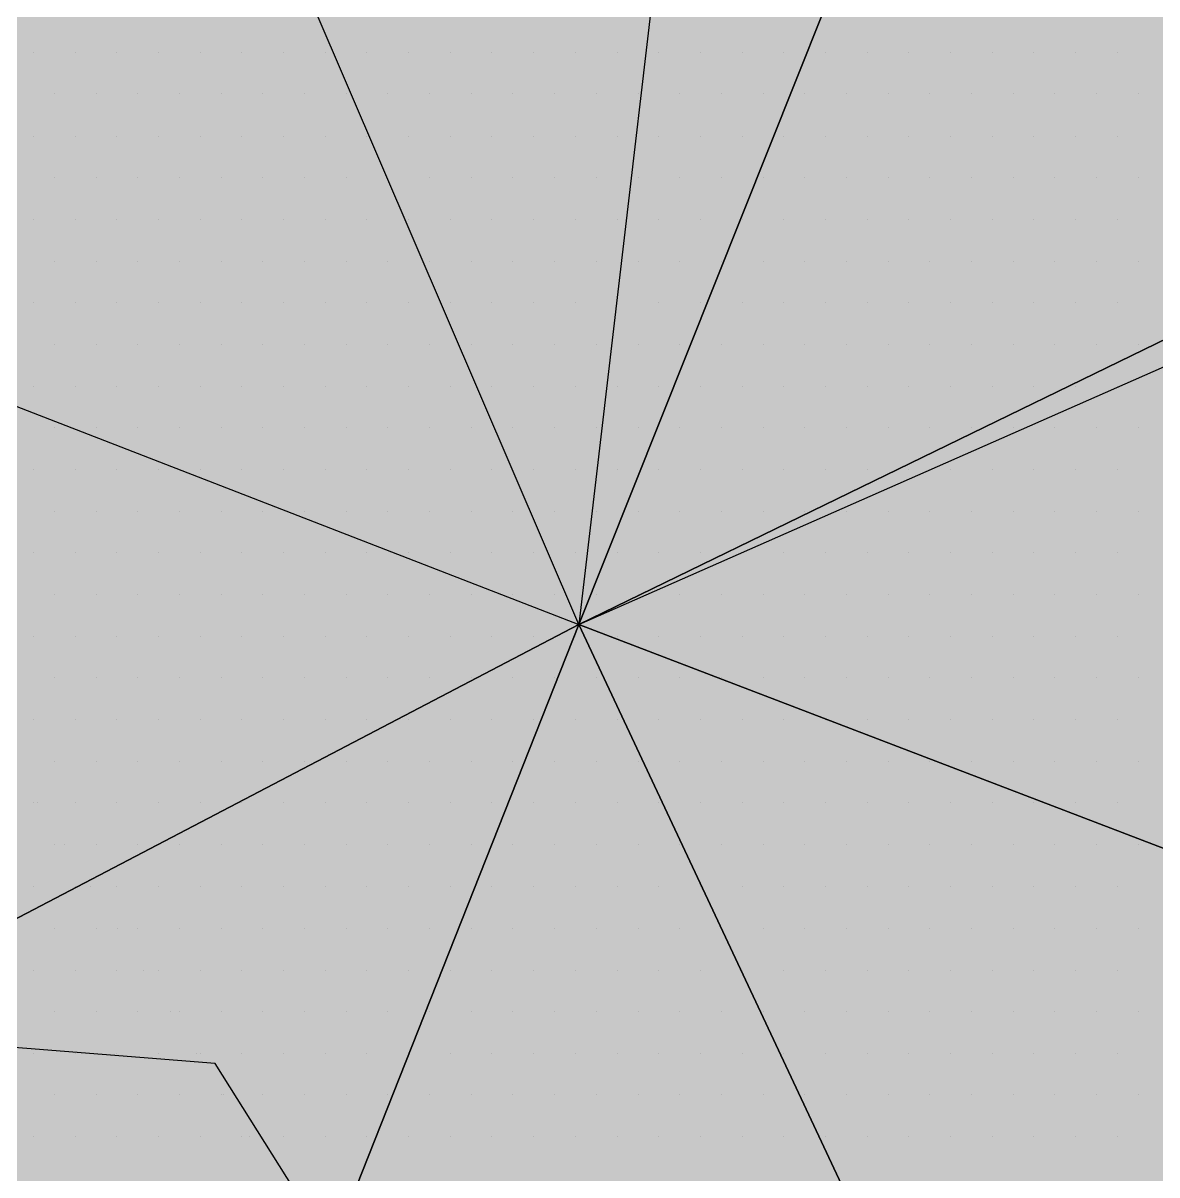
# Paper-space layout 'Layout1' of a CAD drawing. Extents: x -43 to 2298, y -18 to 768.
# Drawn here: x 736.001 to 737.498, y 381.829 to 383.349 of the extents above; entities that cross this region are included whole.
import ezdxf

# ---------------------------------------------------------------- set-up
doc = ezdxf.new("R2010")
doc.units = 0
doc.header["$LTSCALE"] = 2
doc.linetypes.add('CACHEX2', pattern=[0.75, 0.5, -0.25])
doc.layers.add('CARTOUCHE', color=7, linetype='Continuous')
doc.layers.add('LOGO', color=7, linetype='Continuous')

# ---------------------------------------------------------------- blocks, each defined once
blk = doc.blocks.new('A$C715108E3')
at = {"layer": 'LOGO', "color": 131}
for p, q in [((-9.3778, -10.8542), (-9.3778, -10.8542)), ((-9.2863, -10.8542), (-9.2863, -10.8542)), ((-9.1945, -10.8542), (-9.1945, -10.8542)), ((-9.1027, -10.8542), (-9.1027, -10.8542)), ((-9.0112, -10.8542), (-9.0112, -10.8542)), ((-8.9194, -10.8542), (-8.9194, -10.8542)), ((-8.8275, -10.8542), (-8.8275, -10.8542)), ((-8.7361, -10.8542), (-8.7361, -10.8542)), ((-8.6442, -10.8542), (-8.6442, -10.8542)), ((-8.5524, -10.8542), (-8.5524, -10.8542)), ((-8.461, -10.8542), (-8.461, -10.8542)), ((-8.3691, -10.8542), (-8.3691, -10.8542)), ((-8.2771, -10.8542), (-8.2771, -10.8542)), ((-8.1851, -10.8542), (-8.1851, -10.8542)), ((-8.0938, -10.8542), (-8.0938, -10.8542)), ((-8.0018, -10.8542), (-8.0018, -10.8542)), ((-7.91, -10.8542), (-7.91, -10.8542)), ((-7.8185, -10.8542), (-7.8185, -10.8542)), ((-7.7267, -10.8542), (-7.7267, -10.8542)), ((-7.635, -10.8542), (-7.635, -10.8542)), ((-7.5434, -10.8542), (-7.5434, -10.8542)), ((-7.4515, -10.8542), (-7.4515, -10.8542)), ((-7.3597, -10.8542), (-7.3597, -10.8542)), ((-7.2683, -10.8542), (-7.2683, -10.8542)), ((-7.1764, -10.8542), (-7.1764, -10.8542)), ((-7.0846, -10.8542), (-7.0846, -10.8542)), ((-6.9928, -10.8542), (-6.9928, -10.8542)), ((-9.3321, -10.9455), (-9.3321, -10.9455)), ((-9.2402, -10.9455), (-9.2402, -10.9455)), ((-9.1488, -10.9455), (-9.1488, -10.9455)), ((-9.0569, -10.9455), (-9.0569, -10.9455)), ((-8.9649, -10.9455), (-8.9649, -10.9455)), ((-8.8736, -10.9455), (-8.8736, -10.9455)), ((-8.7818, -10.9455), (-8.7818, -10.9455)), ((-8.69, -10.9455), (-8.69, -10.9455)), ((-8.5985, -10.9455), (-8.5985, -10.9455)), ((-8.5067, -10.9455), (-8.5067, -10.9455)), ((-8.4149, -10.9455), (-8.4149, -10.9455)), ((-8.3228, -10.9455), (-8.3228, -10.9455)), ((-8.2316, -10.9455), (-8.2316, -10.9455)), ((-8.1395, -10.9455), (-8.1395, -10.9455)), ((-8.0475, -10.9455), (-8.0475, -10.9455)), ((-7.9563, -10.9455), (-7.9563, -10.9455)), ((-7.8642, -10.9455), (-7.8642, -10.9455)), ((-7.7724, -10.9455), (-7.7724, -10.9455)), ((-7.6809, -10.9455), (-7.6809, -10.9455)), ((-7.5891, -10.9455), (-7.5891, -10.9455)), ((-7.4973, -10.9455), (-7.4973, -10.9455)), ((-7.4058, -10.9455), (-7.4058, -10.9455)), ((-7.314, -10.9455), (-7.314, -10.9455)), ((-7.2222, -10.9455), (-7.2222, -10.9455)), ((-7.1307, -10.9455), (-7.1307, -10.9455)), ((-7.0389, -10.9455), (-7.0389, -10.9455)), ((-6.947, -10.9455), (-6.947, -10.9455)), ((-9.3778, -11.0383), (-9.3778, -11.0383)), ((-9.2863, -11.0383), (-9.2863, -11.0383)), ((-9.1945, -11.0383), (-9.1945, -11.0383)), ((-9.1027, -11.0383), (-9.1027, -11.0383)), ((-9.0112, -11.0383), (-9.0112, -11.0383)), ((-8.9194, -11.0383), (-8.9194, -11.0383)), ((-8.8275, -11.0383), (-8.8275, -11.0383)), ((-8.7361, -11.0383), (-8.7361, -11.0383)), ((-8.6442, -11.0383), (-8.6442, -11.0383)), ((-8.5524, -11.0383), (-8.5524, -11.0383)), ((-8.461, -11.0383), (-8.461, -11.0383)), ((-8.3691, -11.0383), (-8.3691, -11.0383)), ((-8.2771, -11.0383), (-8.2771, -11.0383)), ((-8.1851, -11.0383), (-8.1851, -11.0383)), ((-8.0938, -11.0383), (-8.0938, -11.0383)), ((-8.0018, -11.0383), (-8.0018, -11.0383)), ((-7.91, -11.0383), (-7.91, -11.0383)), ((-7.8185, -11.0383), (-7.8185, -11.0383)), ((-7.7267, -11.0383), (-7.7267, -11.0383)), ((-7.635, -11.0383), (-7.635, -11.0383)), ((-7.5434, -11.0383), (-7.5434, -11.0383)), ((-7.4515, -11.0383), (-7.4515, -11.0383)), ((-7.3597, -11.0383), (-7.3597, -11.0383)), ((-7.2683, -11.0383), (-7.2683, -11.0383)), ((-7.1764, -11.0383), (-7.1764, -11.0383)), ((-7.0846, -11.0383), (-7.0846, -11.0383)), ((-6.9928, -11.0383), (-6.9928, -11.0383)), ((-9.3321, -11.1293), (-9.3321, -11.1293)), ((-9.2402, -11.1293), (-9.2402, -11.1293)), ((-9.1488, -11.1293), (-9.1488, -11.1293)), ((-9.0569, -11.1293), (-9.0569, -11.1293)), ((-8.9649, -11.1293), (-8.9649, -11.1293)), ((-8.8736, -11.1293), (-8.8736, -11.1293)), ((-8.7818, -11.1293), (-8.7818, -11.1293)), ((-8.69, -11.1293), (-8.69, -11.1293)), ((-8.5985, -11.1293), (-8.5985, -11.1293)), ((-8.5067, -11.1293), (-8.5067, -11.1293)), ((-8.4149, -11.1293), (-8.4149, -11.1293)), ((-8.3228, -11.1293), (-8.3228, -11.1293)), ((-8.2316, -11.1293), (-8.2316, -11.1293)), ((-8.1395, -11.1293), (-8.1395, -11.1293)), ((-8.0475, -11.1293), (-8.0475, -11.1293)), ((-7.9563, -11.1293), (-7.9563, -11.1293)), ((-7.8642, -11.1293), (-7.8642, -11.1293)), ((-7.7724, -11.1293), (-7.7724, -11.1293)), ((-7.6809, -11.1293), (-7.6809, -11.1293)), ((-7.5891, -11.1293), (-7.5891, -11.1293)), ((-7.4973, -11.1293), (-7.4973, -11.1293)), ((-7.4058, -11.1293), (-7.4058, -11.1293)), ((-7.314, -11.1293), (-7.314, -11.1293)), ((-7.2222, -11.1293), (-7.2222, -11.1293)), ((-7.1307, -11.1293), (-7.1307, -11.1293)), ((-7.0389, -11.1293), (-7.0389, -11.1293)), ((-6.947, -11.1293), (-6.947, -11.1293)), ((-9.3778, -11.2208), (-9.3778, -11.2208)), ((-9.2863, -11.2208), (-9.2863, -11.2208)), ((-9.1945, -11.2208), (-9.1945, -11.2208)), ((-9.1027, -11.2208), (-9.1027, -11.2208)), ((-9.0112, -11.2208), (-9.0112, -11.2208)), ((-8.9194, -11.2208), (-8.9194, -11.2208)), ((-8.8275, -11.2208), (-8.8275, -11.2208)), ((-8.7361, -11.2208), (-8.7361, -11.2208)), ((-8.6442, -11.2208), (-8.6442, -11.2208)), ((-8.5524, -11.2208), (-8.5524, -11.2208)), ((-8.461, -11.2208), (-8.461, -11.2208)), ((-8.3691, -11.2208), (-8.3691, -11.2208)), ((-8.2771, -11.2208), (-8.2771, -11.2208)), ((-8.1851, -11.2208), (-8.1851, -11.2208)), ((-8.0938, -11.2208), (-8.0938, -11.2208)), ((-8.0018, -11.2208), (-8.0018, -11.2208)), ((-7.91, -11.2208), (-7.91, -11.2208)), ((-7.8185, -11.2208), (-7.8185, -11.2208)), ((-7.7267, -11.2208), (-7.7267, -11.2208)), ((-7.635, -11.2208), (-7.635, -11.2208)), ((-7.5434, -11.2208), (-7.5434, -11.2208)), ((-7.4515, -11.2208), (-7.4515, -11.2208)), ((-7.3597, -11.2208), (-7.3597, -11.2208)), ((-7.2683, -11.2208), (-7.2683, -11.2208)), ((-7.1764, -11.2208), (-7.1764, -11.2208)), ((-7.0846, -11.2208), (-7.0846, -11.2208)), ((-6.9928, -11.2208), (-6.9928, -11.2208)), ((-9.3321, -11.3132), (-9.3321, -11.3132)), ((-9.2402, -11.3132), (-9.2402, -11.3132)), ((-9.1488, -11.3132), (-9.1488, -11.3132)), ((-9.0569, -11.3132), (-9.0569, -11.3132)), ((-8.9649, -11.3132), (-8.9649, -11.3132)), ((-8.8736, -11.3132), (-8.8736, -11.3132)), ((-8.7818, -11.3132), (-8.7818, -11.3132)), ((-8.69, -11.3132), (-8.69, -11.3132)), ((-8.5985, -11.3132), (-8.5985, -11.3132)), ((-8.5067, -11.3132), (-8.5067, -11.3132)), ((-8.4149, -11.3132), (-8.4149, -11.3132)), ((-8.3228, -11.3132), (-8.3228, -11.3132)), ((-8.2316, -11.3132), (-8.2316, -11.3132)), ((-8.1395, -11.3132), (-8.1395, -11.3132)), ((-8.0475, -11.3132), (-8.0475, -11.3132)), ((-7.9563, -11.3132), (-7.9563, -11.3132)), ((-7.8642, -11.3132), (-7.8642, -11.3132)), ((-7.7724, -11.3132), (-7.7724, -11.3132)), ((-7.6809, -11.3132), (-7.6809, -11.3132)), ((-7.5891, -11.3132), (-7.5891, -11.3132)), ((-7.4973, -11.3132), (-7.4973, -11.3132)), ((-7.4058, -11.3132), (-7.4058, -11.3132)), ((-7.314, -11.3132), (-7.314, -11.3132)), ((-7.2222, -11.3132), (-7.2222, -11.3132)), ((-7.1307, -11.3132), (-7.1307, -11.3132)), ((-7.0389, -11.3132), (-7.0389, -11.3132)), ((-6.947, -11.3132), (-6.947, -11.3132)), ((-9.3778, -11.4048), (-9.3778, -11.4048)), ((-9.2863, -11.4048), (-9.2863, -11.4048)), ((-9.1945, -11.4048), (-9.1945, -11.4048)), ((-9.1027, -11.4048), (-9.1027, -11.4048)), ((-9.0112, -11.4048), (-9.0112, -11.4048)), ((-8.9194, -11.4048), (-8.9194, -11.4048)), ((-8.8275, -11.4048), (-8.8275, -11.4048)), ((-8.7361, -11.4048), (-8.7361, -11.4048)), ((-8.6442, -11.4048), (-8.6442, -11.4048)), ((-8.5524, -11.4048), (-8.5524, -11.4048)), ((-8.461, -11.4048), (-8.461, -11.4048)), ((-8.3691, -11.4048), (-8.3691, -11.4048)), ((-8.2771, -11.4048), (-8.2771, -11.4048)), ((-8.1851, -11.4048), (-8.1851, -11.4048)), ((-8.0938, -11.4048), (-8.0938, -11.4048)), ((-8.0018, -11.4048), (-8.0018, -11.4048)), ((-7.91, -11.4048), (-7.91, -11.4048)), ((-7.8185, -11.4048), (-7.8185, -11.4048)), ((-7.7267, -11.4048), (-7.7267, -11.4048)), ((-7.635, -11.4048), (-7.635, -11.4048)), ((-7.5434, -11.4048), (-7.5434, -11.4048)), ((-7.4515, -11.4048), (-7.4515, -11.4048)), ((-7.3597, -11.4048), (-7.3597, -11.4048)), ((-7.2683, -11.4048), (-7.2683, -11.4048)), ((-7.1764, -11.4048), (-7.1764, -11.4048)), ((-7.0846, -11.4048), (-7.0846, -11.4048)), ((-6.9928, -11.4048), (-6.9928, -11.4048)), ((-9.3321, -11.4959), (-9.3321, -11.4959)), ((-9.2402, -11.4959), (-9.2402, -11.4959)), ((-9.1488, -11.4959), (-9.1488, -11.4959)), ((-9.0569, -11.4959), (-9.0569, -11.4959)), ((-8.9649, -11.4959), (-8.9649, -11.4959)), ((-8.8736, -11.4959), (-8.8736, -11.4959)), ((-8.7818, -11.4959), (-8.7818, -11.4959)), ((-8.69, -11.4959), (-8.69, -11.4959)), ((-8.5985, -11.4959), (-8.5985, -11.4959)), ((-8.5067, -11.4959), (-8.5067, -11.4959)), ((-8.4149, -11.4959), (-8.4149, -11.4959)), ((-8.3228, -11.4959), (-8.3228, -11.4959)), ((-8.2316, -11.4959), (-8.2316, -11.4959)), ((-8.1395, -11.4959), (-8.1395, -11.4959)), ((-8.0475, -11.4959), (-8.0475, -11.4959)), ((-7.9563, -11.4959), (-7.9563, -11.4959)), ((-7.8642, -11.4959), (-7.8642, -11.4959)), ((-7.7724, -11.4959), (-7.7724, -11.4959)), ((-7.6809, -11.4959), (-7.6809, -11.4959)), ((-7.5891, -11.4959), (-7.5891, -11.4959)), ((-7.4973, -11.4959), (-7.4973, -11.4959)), ((-7.4058, -11.4959), (-7.4058, -11.4959)), ((-7.314, -11.4959), (-7.314, -11.4959)), ((-7.2222, -11.4959), (-7.2222, -11.4959)), ((-7.1307, -11.4959), (-7.1307, -11.4959)), ((-7.0389, -11.4959), (-7.0389, -11.4959)), ((-6.947, -11.4959), (-6.947, -11.4959)), ((-9.3778, -11.5885), (-9.3778, -11.5885)), ((-9.2863, -11.5885), (-9.2863, -11.5885)), ((-9.1945, -11.5885), (-9.1945, -11.5885)), ((-9.1027, -11.5885), (-9.1027, -11.5885)), ((-9.0112, -11.5885), (-9.0112, -11.5885)), ((-8.9194, -11.5885), (-8.9194, -11.5885)), ((-8.8275, -11.5885), (-8.8275, -11.5885)), ((-8.7361, -11.5885), (-8.7361, -11.5885)), ((-8.6442, -11.5885), (-8.6442, -11.5885)), ((-8.5524, -11.5885), (-8.5524, -11.5885)), ((-8.461, -11.5885), (-8.461, -11.5885)), ((-8.3691, -11.5885), (-8.3691, -11.5885)), ((-8.2771, -11.5885), (-8.2771, -11.5885)), ((-8.1851, -11.5885), (-8.1851, -11.5885)), ((-8.0938, -11.5885), (-8.0938, -11.5885)), ((-8.0018, -11.5885), (-8.0018, -11.5885)), ((-7.91, -11.5885), (-7.91, -11.5885)), ((-7.8185, -11.5885), (-7.8185, -11.5885)), ((-7.7267, -11.5885), (-7.7267, -11.5885)), ((-7.635, -11.5885), (-7.635, -11.5885)), ((-7.5434, -11.5885), (-7.5434, -11.5885)), ((-7.4515, -11.5885), (-7.4515, -11.5885)), ((-7.3597, -11.5885), (-7.3597, -11.5885)), ((-7.2683, -11.5885), (-7.2683, -11.5885)), ((-7.1764, -11.5885), (-7.1764, -11.5885)), ((-7.0846, -11.5885), (-7.0846, -11.5885)), ((-6.9928, -11.5885), (-6.9928, -11.5885)), ((-9.3321, -11.68), (-9.3321, -11.68)), ((-9.2402, -11.68), (-9.2402, -11.68)), ((-9.1488, -11.68), (-9.1488, -11.68)), ((-9.0569, -11.68), (-9.0569, -11.68)), ((-8.9649, -11.68), (-8.9649, -11.68)), ((-8.8736, -11.68), (-8.8736, -11.68)), ((-8.7818, -11.68), (-8.7818, -11.68)), ((-8.69, -11.68), (-8.69, -11.68)), ((-8.5985, -11.68), (-8.5985, -11.68)), ((-8.5067, -11.68), (-8.5067, -11.68)), ((-8.4149, -11.68), (-8.4149, -11.68)), ((-8.3228, -11.68), (-8.3228, -11.68)), ((-8.2316, -11.68), (-8.2316, -11.68)), ((-8.1395, -11.68), (-8.1395, -11.68)), ((-8.0475, -11.68), (-8.0475, -11.68)), ((-7.9563, -11.68), (-7.9563, -11.68)), ((-7.8642, -11.68), (-7.8642, -11.68)), ((-7.7724, -11.68), (-7.7724, -11.68)), ((-7.6809, -11.68), (-7.6809, -11.68)), ((-7.5891, -11.68), (-7.5891, -11.68)), ((-7.4973, -11.68), (-7.4973, -11.68)), ((-7.4058, -11.68), (-7.4058, -11.68)), ((-7.314, -11.68), (-7.314, -11.68)), ((-7.2222, -11.68), (-7.2222, -11.68)), ((-7.1307, -11.68), (-7.1307, -11.68)), ((-7.0389, -11.68), (-7.0389, -11.68)), ((-6.947, -11.68), (-6.947, -11.68)), ((-9.3778, -11.7722), (-9.3778, -11.7722)), ((-9.2863, -11.7722), (-9.2863, -11.7722)), ((-9.1945, -11.7722), (-9.1945, -11.7722)), ((-9.1027, -11.7722), (-9.1027, -11.7722)), ((-9.0112, -11.7722), (-9.0112, -11.7722)), ((-8.9194, -11.7722), (-8.9194, -11.7722)), ((-8.8275, -11.7722), (-8.8275, -11.7722)), ((-8.7361, -11.7722), (-8.7361, -11.7722)), ((-8.6442, -11.7722), (-8.6442, -11.7722)), ((-8.5524, -11.7722), (-8.5524, -11.7722)), ((-8.461, -11.7722), (-8.461, -11.7722)), ((-8.3691, -11.7722), (-8.3691, -11.7722)), ((-8.2771, -11.7722), (-8.2771, -11.7722)), ((-8.1851, -11.7722), (-8.1851, -11.7722)), ((-8.0938, -11.7722), (-8.0938, -11.7722)), ((-8.0018, -11.7722), (-8.0018, -11.7722)), ((-7.91, -11.7722), (-7.91, -11.7722)), ((-7.8185, -11.7722), (-7.8185, -11.7722)), ((-7.7267, -11.7722), (-7.7267, -11.7722)), ((-7.635, -11.7722), (-7.635, -11.7722)), ((-7.5434, -11.7722), (-7.5434, -11.7722)), ((-7.4515, -11.7722), (-7.4515, -11.7722)), ((-7.3597, -11.7722), (-7.3597, -11.7722)), ((-7.2683, -11.7722), (-7.2683, -11.7722)), ((-7.1764, -11.7722), (-7.1764, -11.7722)), ((-7.0846, -11.7722), (-7.0846, -11.7722)), ((-6.9928, -11.7722), (-6.9928, -11.7722)), ((-9.3321, -11.8636), (-9.3321, -11.8636)), ((-9.2402, -11.8636), (-9.2402, -11.8636)), ((-9.1488, -11.8636), (-9.1488, -11.8636)), ((-9.0569, -11.8636), (-9.0569, -11.8636)), ((-8.9649, -11.8636), (-8.9649, -11.8636)), ((-8.8736, -11.8636), (-8.8736, -11.8636)), ((-8.7818, -11.8636), (-8.7818, -11.8636)), ((-8.69, -11.8636), (-8.69, -11.8636)), ((-8.5985, -11.8636), (-8.5985, -11.8636)), ((-8.5067, -11.8636), (-8.5067, -11.8636)), ((-8.4149, -11.8636), (-8.4149, -11.8636)), ((-8.3228, -11.8636), (-8.3228, -11.8636)), ((-8.2316, -11.8636), (-8.2316, -11.8636)), ((-8.1395, -11.8636), (-8.1395, -11.8636)), ((-8.0475, -11.8636), (-8.0475, -11.8636)), ((-7.9563, -11.8636), (-7.9563, -11.8636)), ((-7.8642, -11.8636), (-7.8642, -11.8636)), ((-7.7724, -11.8636), (-7.7724, -11.8636)), ((-7.6809, -11.8636), (-7.6809, -11.8636)), ((-7.5891, -11.8636), (-7.5891, -11.8636)), ((-7.4973, -11.8636), (-7.4973, -11.8636)), ((-7.4058, -11.8636), (-7.4058, -11.8636)), ((-7.314, -11.8636), (-7.314, -11.8636)), ((-7.2222, -11.8636), (-7.2222, -11.8636)), ((-7.1307, -11.8636), (-7.1307, -11.8636)), ((-7.0389, -11.8636), (-7.0389, -11.8636)), ((-6.947, -11.8636), (-6.947, -11.8636)), ((-9.3778, -11.9551), (-9.3778, -11.9551)), ((-9.2863, -11.9551), (-9.2863, -11.9551)), ((-9.1945, -11.9551), (-9.1945, -11.9551)), ((-9.1027, -11.9551), (-9.1027, -11.9551)), ((-9.0112, -11.9551), (-9.0112, -11.9551)), ((-8.9194, -11.9551), (-8.9194, -11.9551)), ((-8.8275, -11.9551), (-8.8275, -11.9551)), ((-8.7361, -11.9551), (-8.7361, -11.9551)), ((-8.6442, -11.9551), (-8.6442, -11.9551)), ((-8.5524, -11.9551), (-8.5524, -11.9551)), ((-8.461, -11.9551), (-8.461, -11.9551)), ((-8.3691, -11.9551), (-8.3691, -11.9551)), ((-8.2771, -11.9551), (-8.2771, -11.9551)), ((-8.1851, -11.9551), (-8.1851, -11.9551)), ((-8.0938, -11.9551), (-8.0938, -11.9551)), ((-8.0018, -11.9551), (-8.0018, -11.9551)), ((-7.91, -11.9551), (-7.91, -11.9551)), ((-7.8185, -11.9551), (-7.8185, -11.9551)), ((-7.7267, -11.9551), (-7.7267, -11.9551)), ((-7.635, -11.9551), (-7.635, -11.9551)), ((-7.5434, -11.9551), (-7.5434, -11.9551)), ((-7.4515, -11.9551), (-7.4515, -11.9551)), ((-7.3597, -11.9551), (-7.3597, -11.9551)), ((-7.2683, -11.9551), (-7.2683, -11.9551)), ((-7.1764, -11.9551), (-7.1764, -11.9551)), ((-7.0846, -11.9551), (-7.0846, -11.9551)), ((-6.9928, -11.9551), (-6.9928, -11.9551)), ((-9.3321, -12.0473), (-9.3321, -12.0473)), ((-9.2402, -12.0473), (-9.2402, -12.0473)), ((-9.1488, -12.0473), (-9.1488, -12.0473)), ((-9.0569, -12.0473), (-9.0569, -12.0473)), ((-8.9649, -12.0473), (-8.9649, -12.0473)), ((-8.8736, -12.0473), (-8.8736, -12.0473)), ((-8.7818, -12.0473), (-8.7818, -12.0473)), ((-8.69, -12.0473), (-8.69, -12.0473)), ((-8.5985, -12.0473), (-8.5985, -12.0473)), ((-8.5067, -12.0473), (-8.5067, -12.0473)), ((-8.4149, -12.0473), (-8.4149, -12.0473)), ((-8.3228, -12.0473), (-8.3228, -12.0473)), ((-8.2316, -12.0473), (-8.2316, -12.0473)), ((-8.1395, -12.0473), (-8.1395, -12.0473)), ((-8.0475, -12.0473), (-8.0475, -12.0473)), ((-7.9563, -12.0473), (-7.9563, -12.0473)), ((-7.8642, -12.0473), (-7.8642, -12.0473)), ((-7.7724, -12.0473), (-7.7724, -12.0473)), ((-7.6809, -12.0473), (-7.6809, -12.0473)), ((-7.5891, -12.0473), (-7.5891, -12.0473)), ((-7.4973, -12.0473), (-7.4973, -12.0473)), ((-7.4058, -12.0473), (-7.4058, -12.0473)), ((-7.314, -12.0473), (-7.314, -12.0473)), ((-7.2222, -12.0473), (-7.2222, -12.0473)), ((-7.1307, -12.0473), (-7.1307, -12.0473)), ((-7.0389, -12.0473), (-7.0389, -12.0473)), ((-6.947, -12.0473), (-6.947, -12.0473)), ((-9.3778, -12.1388), (-9.3778, -12.1388)), ((-9.2863, -12.1388), (-9.2863, -12.1388)), ((-9.1945, -12.1388), (-9.1945, -12.1388)), ((-9.1027, -12.1388), (-9.1027, -12.1388)), ((-9.0112, -12.1388), (-9.0112, -12.1388)), ((-8.9194, -12.1388), (-8.9194, -12.1388)), ((-8.8275, -12.1388), (-8.8275, -12.1388)), ((-8.7361, -12.1388), (-8.7361, -12.1388)), ((-8.6442, -12.1388), (-8.6442, -12.1388)), ((-8.5524, -12.1388), (-8.5524, -12.1388)), ((-8.461, -12.1388), (-8.461, -12.1388)), ((-8.3691, -12.1388), (-8.3691, -12.1388)), ((-8.2771, -12.1388), (-8.2771, -12.1388)), ((-8.1851, -12.1388), (-8.1851, -12.1388)), ((-8.0938, -12.1388), (-8.0938, -12.1388)), ((-8.0018, -12.1388), (-8.0018, -12.1388)), ((-7.91, -12.1388), (-7.91, -12.1388)), ((-7.8185, -12.1388), (-7.8185, -12.1388)), ((-7.7267, -12.1388), (-7.7267, -12.1388)), ((-7.635, -12.1388), (-7.635, -12.1388)), ((-7.5434, -12.1388), (-7.5434, -12.1388)), ((-7.4515, -12.1388), (-7.4515, -12.1388)), ((-7.3597, -12.1388), (-7.3597, -12.1388)), ((-7.2683, -12.1388), (-7.2683, -12.1388)), ((-7.1764, -12.1388), (-7.1764, -12.1388)), ((-7.0846, -12.1388), (-7.0846, -12.1388)), ((-6.9928, -12.1388), (-6.9928, -12.1388)), ((-9.3321, -12.23), (-9.3321, -12.23)), ((-9.2402, -12.23), (-9.2402, -12.23)), ((-9.1488, -12.23), (-9.1488, -12.23)), ((-9.0569, -12.23), (-9.0569, -12.23)), ((-8.9649, -12.23), (-8.9649, -12.23)), ((-8.8736, -12.23), (-8.8736, -12.23)), ((-8.7818, -12.23), (-8.7818, -12.23)), ((-8.69, -12.23), (-8.69, -12.23)), ((-8.5985, -12.23), (-8.5985, -12.23)), ((-8.5067, -12.23), (-8.5067, -12.23)), ((-8.4149, -12.23), (-8.4149, -12.23)), ((-8.3228, -12.23), (-8.3228, -12.23)), ((-8.2316, -12.23), (-8.2316, -12.23)), ((-8.1395, -12.23), (-8.1395, -12.23)), ((-8.0475, -12.23), (-8.0475, -12.23)), ((-7.9563, -12.23), (-7.9563, -12.23)), ((-7.8642, -12.23), (-7.8642, -12.23)), ((-7.7724, -12.23), (-7.7724, -12.23)), ((-7.6809, -12.23), (-7.6809, -12.23)), ((-7.5891, -12.23), (-7.5891, -12.23)), ((-7.4973, -12.23), (-7.4973, -12.23)), ((-7.4058, -12.23), (-7.4058, -12.23)), ((-7.314, -12.23), (-7.314, -12.23)), ((-7.2222, -12.23), (-7.2222, -12.23)), ((-7.1307, -12.23), (-7.1307, -12.23)), ((-7.0389, -12.23), (-7.0389, -12.23)), ((-6.947, -12.23), (-6.947, -12.23)), ((-9.3778, -12.3224), (-9.3778, -12.3224)), ((-9.2863, -12.3224), (-9.2863, -12.3224)), ((-9.1945, -12.3224), (-9.1945, -12.3224)), ((-9.1027, -12.3224), (-9.1027, -12.3224)), ((-9.0112, -12.3224), (-9.0112, -12.3224)), ((-8.9194, -12.3224), (-8.9194, -12.3224)), ((-8.8275, -12.3224), (-8.8275, -12.3224)), ((-8.7361, -12.3224), (-8.7361, -12.3224)), ((-8.6442, -12.3224), (-8.6442, -12.3224)), ((-8.5524, -12.3224), (-8.5524, -12.3224)), ((-8.461, -12.3224), (-8.461, -12.3224)), ((-8.3691, -12.3224), (-8.3691, -12.3224)), ((-8.2771, -12.3224), (-8.2771, -12.3224)), ((-8.1851, -12.3224), (-8.1851, -12.3224)), ((-8.0938, -12.3224), (-8.0938, -12.3224)), ((-8.0018, -12.3224), (-8.0018, -12.3224)), ((-7.91, -12.3224), (-7.91, -12.3224)), ((-7.8185, -12.3224), (-7.8185, -12.3224)), ((-7.7267, -12.3224), (-7.7267, -12.3224)), ((-7.635, -12.3224), (-7.635, -12.3224)), ((-7.5434, -12.3224), (-7.5434, -12.3224)), ((-7.4515, -12.3224), (-7.4515, -12.3224)), ((-7.3597, -12.3224), (-7.3597, -12.3224)), ((-7.2683, -12.3224), (-7.2683, -12.3224)), ((-7.1764, -12.3224), (-7.1764, -12.3224)), ((-7.0846, -12.3224), (-7.0846, -12.3224)), ((-6.9928, -12.3224), (-6.9928, -12.3224)), ((-9.3321, -12.4139), (-9.3321, -12.4139)), ((-9.2402, -12.4139), (-9.2402, -12.4139)), ((-9.1488, -12.4139), (-9.1488, -12.4139)), ((-9.0569, -12.4139), (-9.0569, -12.4139)), ((-8.9649, -12.4139), (-8.9649, -12.4139)), ((-8.8736, -12.4139), (-8.8736, -12.4139)), ((-8.7818, -12.4139), (-8.7818, -12.4139)), ((-8.69, -12.4139), (-8.69, -12.4139)), ((-8.5985, -12.4139), (-8.5985, -12.4139)), ((-8.5067, -12.4139), (-8.5067, -12.4139)), ((-8.4149, -12.4139), (-8.4149, -12.4139)), ((-8.3228, -12.4139), (-8.3228, -12.4139)), ((-8.2316, -12.4139), (-8.2316, -12.4139)), ((-8.1395, -12.4139), (-8.1395, -12.4139)), ((-8.0475, -12.4139), (-8.0475, -12.4139)), ((-7.9563, -12.4139), (-7.9563, -12.4139)), ((-7.8642, -12.4139), (-7.8642, -12.4139)), ((-7.7724, -12.4139), (-7.7724, -12.4139)), ((-7.6809, -12.4139), (-7.6809, -12.4139)), ((-7.5891, -12.4139), (-7.5891, -12.4139)), ((-7.4973, -12.4139), (-7.4973, -12.4139)), ((-7.4058, -12.4139), (-7.4058, -12.4139)), ((-7.314, -12.4139), (-7.314, -12.4139)), ((-7.2222, -12.4139), (-7.2222, -12.4139)), ((-7.1307, -12.4139), (-7.1307, -12.4139)), ((-7.0389, -12.4139), (-7.0389, -12.4139)), ((-6.947, -12.4139), (-6.947, -12.4139)), ((-9.3778, -12.5053), (-9.3778, -12.5053)), ((-9.3684, -12.5053), (-9.3684, -12.5053)), ((-9.2863, -12.5053), (-9.2863, -12.5053)), ((-9.1945, -12.5053), (-9.1945, -12.5053)), ((-9.1027, -12.5053), (-9.1027, -12.5053)), ((-9.0112, -12.5053), (-9.0112, -12.5053)), ((-8.9194, -12.5053), (-8.9194, -12.5053)), ((-8.8275, -12.5053), (-8.8275, -12.5053)), ((-8.7361, -12.5053), (-8.7361, -12.5053)), ((-8.6442, -12.5053), (-8.6442, -12.5053)), ((-8.5524, -12.5053), (-8.5524, -12.5053)), ((-8.461, -12.5053), (-8.461, -12.5053)), ((-8.3691, -12.5053), (-8.3691, -12.5053)), ((-8.2771, -12.5053), (-8.2771, -12.5053)), ((-8.1851, -12.5053), (-8.1851, -12.5053)), ((-8.0938, -12.5053), (-8.0938, -12.5053)), ((-8.0018, -12.5053), (-8.0018, -12.5053)), ((-7.91, -12.5053), (-7.91, -12.5053)), ((-7.8185, -12.5053), (-7.8185, -12.5053)), ((-7.7267, -12.5053), (-7.7267, -12.5053)), ((-7.635, -12.5053), (-7.635, -12.5053)), ((-7.5434, -12.5053), (-7.5434, -12.5053)), ((-7.4515, -12.5053), (-7.4515, -12.5053)), ((-7.3597, -12.5053), (-7.3597, -12.5053)), ((-7.2683, -12.5053), (-7.2683, -12.5053)), ((-7.1764, -12.5053), (-7.1764, -12.5053)), ((-7.0846, -12.5053), (-7.0846, -12.5053)), ((-6.9928, -12.5053), (-6.9928, -12.5053)), ((-9.3321, -12.5977), (-9.3321, -12.5977)), ((-9.3103, -12.5977), (-9.3103, -12.5977)), ((-9.2402, -12.5977), (-9.2402, -12.5977)), ((-9.1488, -12.5977), (-9.1488, -12.5977)), ((-9.0569, -12.5977), (-9.0569, -12.5977)), ((-8.9649, -12.5977), (-8.9649, -12.5977)), ((-8.8736, -12.5977), (-8.8736, -12.5977)), ((-8.7818, -12.5977), (-8.7818, -12.5977)), ((-8.69, -12.5977), (-8.69, -12.5977)), ((-8.5985, -12.5977), (-8.5985, -12.5977)), ((-8.5067, -12.5977), (-8.5067, -12.5977)), ((-8.4149, -12.5977), (-8.4149, -12.5977)), ((-8.3228, -12.5977), (-8.3228, -12.5977)), ((-8.2316, -12.5977), (-8.2316, -12.5977)), ((-8.1395, -12.5977), (-8.1395, -12.5977)), ((-8.0475, -12.5977), (-8.0475, -12.5977)), ((-7.9563, -12.5977), (-7.9563, -12.5977)), ((-7.8642, -12.5977), (-7.8642, -12.5977)), ((-7.7724, -12.5977), (-7.7724, -12.5977)), ((-7.6809, -12.5977), (-7.6809, -12.5977)), ((-7.5891, -12.5977), (-7.5891, -12.5977)), ((-7.4973, -12.5977), (-7.4973, -12.5977)), ((-7.4058, -12.5977), (-7.4058, -12.5977)), ((-7.314, -12.5977), (-7.314, -12.5977)), ((-7.2222, -12.5977), (-7.2222, -12.5977)), ((-7.1307, -12.5977), (-7.1307, -12.5977)), ((-7.0389, -12.5977), (-7.0389, -12.5977)), ((-6.947, -12.5977), (-6.947, -12.5977)), ((-9.3778, -12.6892), (-9.3778, -12.6892)), ((-9.2863, -12.6892), (-9.2863, -12.6892)), ((-9.2522, -12.6892), (-9.2522, -12.6892)), ((-9.1945, -12.6892), (-9.1945, -12.6892)), ((-9.1027, -12.6892), (-9.1027, -12.6892)), ((-9.0112, -12.6892), (-9.0112, -12.6892)), ((-8.9194, -12.6892), (-8.9194, -12.6892)), ((-8.8275, -12.6892), (-8.8275, -12.6892)), ((-8.7361, -12.6892), (-8.7361, -12.6892)), ((-8.6442, -12.6892), (-8.6442, -12.6892)), ((-8.5524, -12.6892), (-8.5524, -12.6892)), ((-8.461, -12.6892), (-8.461, -12.6892)), ((-8.3691, -12.6892), (-8.3691, -12.6892)), ((-8.2771, -12.6892), (-8.2771, -12.6892)), ((-8.1851, -12.6892), (-8.1851, -12.6892)), ((-8.0938, -12.6892), (-8.0938, -12.6892)), ((-8.0018, -12.6892), (-8.0018, -12.6892)), ((-7.91, -12.6892), (-7.91, -12.6892)), ((-7.8185, -12.6892), (-7.8185, -12.6892)), ((-7.7267, -12.6892), (-7.7267, -12.6892)), ((-7.635, -12.6892), (-7.635, -12.6892)), ((-7.5434, -12.6892), (-7.5434, -12.6892)), ((-7.4515, -12.6892), (-7.4515, -12.6892)), ((-7.3597, -12.6892), (-7.3597, -12.6892)), ((-7.2683, -12.6892), (-7.2683, -12.6892)), ((-7.1764, -12.6892), (-7.1764, -12.6892)), ((-7.0846, -12.6892), (-7.0846, -12.6892)), ((-6.9928, -12.6892), (-6.9928, -12.6892)), ((-9.3321, -12.7805), (-9.3321, -12.7805)), ((-9.2402, -12.7805), (-9.2402, -12.7805)), ((-9.1937, -12.7805), (-9.1937, -12.7805)), ((-9.1488, -12.7805), (-9.1488, -12.7805)), ((-9.0569, -12.7805), (-9.0569, -12.7805)), ((-8.9649, -12.7805), (-8.9649, -12.7805)), ((-8.8736, -12.7805), (-8.8736, -12.7805)), ((-8.7818, -12.7805), (-8.7818, -12.7805)), ((-8.69, -12.7805), (-8.69, -12.7805)), ((-8.5985, -12.7805), (-8.5985, -12.7805)), ((-8.5067, -12.7805), (-8.5067, -12.7805)), ((-8.4149, -12.7805), (-8.4149, -12.7805)), ((-8.3228, -12.7805), (-8.3228, -12.7805)), ((-8.2316, -12.7805), (-8.2316, -12.7805)), ((-8.1395, -12.7805), (-8.1395, -12.7805)), ((-8.0475, -12.7805), (-8.0475, -12.7805)), ((-7.9563, -12.7805), (-7.9563, -12.7805)), ((-7.8642, -12.7805), (-7.8642, -12.7805)), ((-7.7724, -12.7805), (-7.7724, -12.7805)), ((-7.6809, -12.7805), (-7.6809, -12.7805)), ((-7.5891, -12.7805), (-7.5891, -12.7805)), ((-7.4973, -12.7805), (-7.4973, -12.7805)), ((-7.4058, -12.7805), (-7.4058, -12.7805)), ((-7.314, -12.7805), (-7.314, -12.7805)), ((-7.2222, -12.7805), (-7.2222, -12.7805)), ((-7.1307, -12.7805), (-7.1307, -12.7805)), ((-7.0389, -12.7805), (-7.0389, -12.7805)), ((-6.947, -12.7805), (-6.947, -12.7805)), ((-9.3778, -12.8729), (-9.3778, -12.8729)), ((-9.2863, -12.8729), (-9.2863, -12.8729)), ((-9.1945, -12.8729), (-9.1945, -12.8729)), ((-9.1356, -12.8729), (-9.1356, -12.8729)), ((-9.1027, -12.8729), (-9.1027, -12.8729)), ((-9.0112, -12.8729), (-9.0112, -12.8729)), ((-8.9194, -12.8729), (-8.9194, -12.8729)), ((-8.8275, -12.8729), (-8.8275, -12.8729)), ((-8.7361, -12.8729), (-8.7361, -12.8729)), ((-8.6442, -12.8729), (-8.6442, -12.8729)), ((-8.5524, -12.8729), (-8.5524, -12.8729)), ((-8.461, -12.8729), (-8.461, -12.8729)), ((-8.3691, -12.8729), (-8.3691, -12.8729)), ((-8.2771, -12.8729), (-8.2771, -12.8729)), ((-8.1851, -12.8729), (-8.1851, -12.8729)), ((-8.0938, -12.8729), (-8.0938, -12.8729)), ((-8.0018, -12.8729), (-8.0018, -12.8729)), ((-7.91, -12.8729), (-7.91, -12.8729)), ((-7.8185, -12.8729), (-7.8185, -12.8729)), ((-7.7267, -12.8729), (-7.7267, -12.8729)), ((-7.635, -12.8729), (-7.635, -12.8729)), ((-7.5434, -12.8729), (-7.5434, -12.8729)), ((-7.4515, -12.8729), (-7.4515, -12.8729)), ((-7.3597, -12.8729), (-7.3597, -12.8729)), ((-7.2683, -12.8729), (-7.2683, -12.8729)), ((-7.1764, -12.8729), (-7.1764, -12.8729)), ((-7.0846, -12.8729), (-7.0846, -12.8729)), ((-6.9928, -12.8729), (-6.9928, -12.8729)), ((-9.3321, -12.9639), (-9.3321, -12.9639)), ((-9.2402, -12.9639), (-9.2402, -12.9639)), ((-9.1488, -12.9639), (-9.1488, -12.9639)), ((-9.077, -12.9639), (-9.077, -12.9639)), ((-9.0569, -12.9639), (-9.0569, -12.9639)), ((-8.9649, -12.9639), (-8.9649, -12.9639)), ((-8.8736, -12.9639), (-8.8736, -12.9639)), ((-8.7818, -12.9639), (-8.7818, -12.9639)), ((-8.69, -12.9639), (-8.69, -12.9639)), ((-8.5985, -12.9639), (-8.5985, -12.9639)), ((-8.5067, -12.9639), (-8.5067, -12.9639)), ((-8.4149, -12.9639), (-8.4149, -12.9639)), ((-8.3228, -12.9639), (-8.3228, -12.9639)), ((-8.2316, -12.9639), (-8.2316, -12.9639)), ((-8.1395, -12.9639), (-8.1395, -12.9639)), ((-8.0475, -12.9639), (-8.0475, -12.9639)), ((-7.9563, -12.9639), (-7.9563, -12.9639)), ((-7.8642, -12.9639), (-7.8642, -12.9639)), ((-7.7724, -12.9639), (-7.7724, -12.9639)), ((-7.6809, -12.9639), (-7.6809, -12.9639)), ((-7.5891, -12.9639), (-7.5891, -12.9639)), ((-7.4973, -12.9639), (-7.4973, -12.9639)), ((-7.4058, -12.9639), (-7.4058, -12.9639)), ((-7.314, -12.9639), (-7.314, -12.9639)), ((-7.2222, -12.9639), (-7.2222, -12.9639)), ((-7.1307, -12.9639), (-7.1307, -12.9639)), ((-7.0389, -12.9639), (-7.0389, -12.9639)), ((-6.947, -12.9639), (-6.947, -12.9639)), ((-9.3778, -13.0556), (-9.3778, -13.0556)), ((-9.2863, -13.0556), (-9.2863, -13.0556)), ((-9.1945, -13.0556), (-9.1945, -13.0556)), ((-9.1027, -13.0556), (-9.1027, -13.0556)), ((-9.0189, -13.0556), (-9.0189, -13.0556)), ((-9.0112, -13.0556), (-9.0112, -13.0556)), ((-8.9194, -13.0556), (-8.9194, -13.0556)), ((-8.8275, -13.0556), (-8.8275, -13.0556)), ((-8.7361, -13.0556), (-8.7361, -13.0556)), ((-8.6442, -13.0556), (-8.6442, -13.0556)), ((-8.5524, -13.0556), (-8.5524, -13.0556)), ((-8.461, -13.0556), (-8.461, -13.0556)), ((-8.3691, -13.0556), (-8.3691, -13.0556)), ((-8.2771, -13.0556), (-8.2771, -13.0556)), ((-8.1851, -13.0556), (-8.1851, -13.0556)), ((-8.0938, -13.0556), (-8.0938, -13.0556)), ((-8.0018, -13.0556), (-8.0018, -13.0556)), ((-7.91, -13.0556), (-7.91, -13.0556)), ((-7.8185, -13.0556), (-7.8185, -13.0556)), ((-7.7267, -13.0556), (-7.7267, -13.0556)), ((-7.635, -13.0556), (-7.635, -13.0556)), ((-7.5434, -13.0556), (-7.5434, -13.0556)), ((-7.4515, -13.0556), (-7.4515, -13.0556)), ((-7.3597, -13.0556), (-7.3597, -13.0556)), ((-7.2683, -13.0556), (-7.2683, -13.0556)), ((-7.1764, -13.0556), (-7.1764, -13.0556)), ((-7.0846, -13.0556), (-7.0846, -13.0556)), ((-6.9928, -13.0556), (-6.9928, -13.0556)), ((-9.3321, -13.1478), (-9.3321, -13.1478)), ((-9.2402, -13.1478), (-9.2402, -13.1478)), ((-9.1488, -13.1478), (-9.1488, -13.1478)), ((-9.0569, -13.1478), (-9.0569, -13.1478)), ((-8.9649, -13.1478), (-8.9649, -13.1478)), ((-8.9606, -13.1478), (-8.9606, -13.1478)), ((-8.8736, -13.1478), (-8.8736, -13.1478)), ((-8.7818, -13.1478), (-8.7818, -13.1478)), ((-8.69, -13.1478), (-8.69, -13.1478)), ((-8.5985, -13.1478), (-8.5985, -13.1478)), ((-8.5067, -13.1478), (-8.5067, -13.1478)), ((-8.4149, -13.1478), (-8.4149, -13.1478)), ((-8.3228, -13.1478), (-8.3228, -13.1478)), ((-8.2316, -13.1478), (-8.2316, -13.1478)), ((-8.1395, -13.1478), (-8.1395, -13.1478)), ((-8.0475, -13.1478), (-8.0475, -13.1478)), ((-7.9563, -13.1478), (-7.9563, -13.1478)), ((-7.8642, -13.1478), (-7.8642, -13.1478)), ((-7.7724, -13.1478), (-7.7724, -13.1478)), ((-7.6809, -13.1478), (-7.6809, -13.1478)), ((-7.5891, -13.1478), (-7.5891, -13.1478)), ((-7.4973, -13.1478), (-7.4973, -13.1478)), ((-7.4058, -13.1478), (-7.4058, -13.1478)), ((-7.314, -13.1478), (-7.314, -13.1478)), ((-7.2222, -13.1478), (-7.2222, -13.1478)), ((-7.1307, -13.1478), (-7.1307, -13.1478)), ((-7.0389, -13.1478), (-7.0389, -13.1478)), ((-6.947, -13.1478), (-6.947, -13.1478)), ((-9.3778, -13.2392), (-9.3778, -13.2392)), ((-9.2863, -13.2392), (-9.2863, -13.2392)), ((-9.1945, -13.2392), (-9.1945, -13.2392)), ((-9.1027, -13.2392), (-9.1027, -13.2392)), ((-9.0112, -13.2392), (-9.0112, -13.2392)), ((-8.9194, -13.2392), (-8.9194, -13.2392)), ((-8.9025, -13.2392), (-8.9025, -13.2392)), ((-8.8275, -13.2392), (-8.8275, -13.2392)), ((-8.7361, -13.2392), (-8.7361, -13.2392)), ((-8.6442, -13.2392), (-8.6442, -13.2392)), ((-8.5524, -13.2392), (-8.5524, -13.2392)), ((-8.461, -13.2392), (-8.461, -13.2392)), ((-8.3691, -13.2392), (-8.3691, -13.2392)), ((-8.2771, -13.2392), (-8.2771, -13.2392)), ((-8.1851, -13.2392), (-8.1851, -13.2392)), ((-8.0938, -13.2392), (-8.0938, -13.2392)), ((-8.0018, -13.2392), (-8.0018, -13.2392)), ((-7.91, -13.2392), (-7.91, -13.2392)), ((-7.8185, -13.2392), (-7.8185, -13.2392)), ((-7.7267, -13.2392), (-7.7267, -13.2392)), ((-7.635, -13.2392), (-7.635, -13.2392)), ((-7.5434, -13.2392), (-7.5434, -13.2392)), ((-7.4515, -13.2392), (-7.4515, -13.2392)), ((-7.3597, -13.2392), (-7.3597, -13.2392)), ((-7.2683, -13.2392), (-7.2683, -13.2392)), ((-7.1764, -13.2392), (-7.1764, -13.2392)), ((-7.0846, -13.2392), (-7.0846, -13.2392)), ((-6.9928, -13.2392), (-6.9928, -13.2392))]:
    blk.add_line(p, q, dxfattribs=at)
blk = doc.blocks.new('A$C581E6685')
at = {"layer": 'LOGO'}
for color, points in [(32, [(-39.8519, 24.2064), (-40.7961, 26.4077), (-33.3292, 40.5507)]), (40, [(-39.8519, 24.2064), (-33.3292, 40.5507), (-37.1498, 25.5201)]), (142, [(-45.3965, 37.4846), (-39.5666, 28.8703), (-39.344, 28.5414), (-39.8519, 24.2064), (-36.9477, 25.4853), (-26.3566, 30.2032), (-36.1863, 24.0789), (-38.2746, 22.2236), (-38.1337, 21.2132), (-33.6363, 11.1845), (-39.5393, 21.4709), (-40.6525, 23.2405), (-42.0615, 23.3525), (-53.1072, 18.3767), (-43.3972, 24.4856), (-40.4756, 26.2259), (-40.684, 26.8894)]), (140, [(-45.3965, 37.4846), (-41.9745, 25.9278), (-41.7809, 23.8865), (-42.0615, 23.3525), (-44.9268, 21.9767), (-53.1072, 18.3767), (-40.8028, 21.6905), (-39.5666, 22.0268), (-38.2746, 22.2236), (-38.1337, 21.2132), (-33.6363, 11.1845), (-36.0802, 21.4612), (-37.3405, 24.3346), (-37.4251, 24.9804), (-36.9477, 25.4853), (-26.3566, 30.2032), (-37.8747, 26.8339), (-39.7286, 26.4119), (-40.3751, 26.6371), (-40.684, 26.8894)]), (40, [(-56.2481, 30.5655), (-39.8519, 24.2064), (-40.7961, 26.4076)]), (32, [(-39.8519, 24.2064), (-42.1559, 23.0023), (-56.2481, 30.5655)]), (32, [(-39.8519, 24.2064), (-37.1498, 25.5201), (-23.2602, 17.8548)]), (40, [(-39.8519, 24.2064), (-46.2303, 8.0935), (-42.1559, 23.0023)]), (32, [(-39.8519, 24.2064), (-38.5844, 21.5046), (-46.2303, 8.0935)]), (40, [(-39.8519, 24.2064), (-23.2602, 17.8548), (-38.5844, 21.5046)])]:
    blk.add_hatch(color=color, dxfattribs=at).paths.add_polyline_path(points)
at = {"layer": 'LOGO', "color": 32}
for points in [[(-39.8519, 24.2064), (-40.7961, 26.4077), (-33.3292, 40.5507)], [(-39.8519, 24.2064), (-42.1559, 23.0023), (-56.2481, 30.5655)], [(-39.8519, 24.2064), (-37.1498, 25.5201), (-23.2602, 17.8559)], [(-39.8519, 24.2064), (-38.584, 21.5046), (-46.2303, 8.0935)]]:
    blk.add_lwpolyline(points, close=True, dxfattribs=at)
at = {"layer": 'LOGO', "color": 40}
for points in [[(-39.8519, 24.2064), (-33.3292, 40.5507), (-37.1498, 25.5201)], [(-56.2481, 30.5655), (-39.8519, 24.2064), (-40.7961, 26.4076)], [(-39.8519, 24.2064), (-46.2303, 8.0935), (-42.1559, 23.0023)], [(-39.8519, 24.2064), (-23.2602, 17.8559), (-38.584, 21.5046)]]:
    blk.add_lwpolyline(points, close=True, dxfattribs=at)
at = {"layer": 'LOGO', "color": 142}
blk.add_lwpolyline([(-45.3965, 37.4846), (-39.3434, 28.5414), (-39.8519, 24.2064), (-36.9477, 25.4853), (-26.3566, 30.2032), (-36.1857, 24.0789), (-38.2739, 22.2236), (-38.1337, 21.2132), (-33.6358, 11.1845), (-39.5393, 21.4709), (-40.6518, 23.2405), (-42.0615, 23.3525), (-53.1072, 18.3767), (-43.3964, 24.4856), (-40.4756, 26.2259), (-40.6836, 26.8894)], close=True, dxfattribs=at)
at = {"layer": 'LOGO', "color": 32, "linetype": 'CACHEX2', "ltscale": 1.5}
blk.add_ellipse((-38.0538, 23.8138), major_axis=(-19.0311, -3.534), ratio=0.590567, dxfattribs=at)
at = {"layer": 'LOGO', "color": 32}
blk.add_ellipse((-37.6144, 23.8499), major_axis=(-13.5768, -4.2839), ratio=0.791971, dxfattribs=at)
at = {"layer": 'CARTOUCHE'}
blk.add_blockref('A$C715108E3', (-31.6739, 36.3189), dxfattribs=at)
blk = doc.blocks.new('miniLogo')
at = {"layer": 'CARTOUCHE', "true_color": 0xffffff}
h = blk.add_hatch(color=7, dxfattribs=at)
h.dxf.hatch_style = 1
edge = h.paths.add_edge_path()
edge.add_spline(control_points=[(960.7415, 27.4251), (960.7415, 16.5339), (960.7415, 5.6427), (960.7415, 1.8027), (964.5815, 1.8027), (1010.1208, 1.8027), (1055.66, 1.8027), (1059.5, 1.8027), (1059.5, 5.6427), (1059.5, 16.5339), (1059.5, 27.4251), (1059.5, 31.2651), (1055.66, 31.2651), (1010.1208, 31.2651), (964.5815, 31.2651), (960.7415, 31.2651), (960.7415, 27.4251)], knot_values=[0, 0, 0, 1, 1, 2.570796, 2.570796, 3.570796, 3.570796, 5.141593, 5.141593, 6.141593, 6.141593, 7.712389, 7.712389, 8.712389, 8.712389, 10.283185, 10.283185, 10.283185], weights=[1, 1, 1, 0.707107, 1, 1, 1, 0.707107, 1, 1, 1, 0.707107, 1, 1, 1, 0.707107, 1], degree=2, periodic=0)
at = {"layer": 'CARTOUCHE'}
blk.add_rational_spline([(960.7415, 27.4251), (960.7415, 16.5339), (960.7415, 5.6427), (960.7415, 1.8027), (964.5815, 1.8027), (1010.1208, 1.8027), (1055.66, 1.8027), (1059.5, 1.8027), (1059.5, 5.6427), (1059.5, 16.5339), (1059.5, 27.4251), (1059.5, 31.2651), (1055.66, 31.2651), (1010.1208, 31.2651), (964.5815, 31.2651), (960.7415, 31.2651), (960.7415, 27.4251)], [1, 1, 1, 0.707106781187, 1, 1, 1, 0.707106781187, 1, 1, 1, 0.707106781187, 1, 1, 1, 0.707106781187, 1], degree=2, knots=[0, 0, 0, 1, 1, 2.570796, 2.570796, 3.570796, 3.570796, 5.141593, 5.141593, 6.141593, 6.141593, 7.712389, 7.712389, 8.712389, 8.712389, 10.283185, 10.283185, 10.283185], dxfattribs=at)
at = {"layer": 'CARTOUCHE', "xscale": 0.6, "yscale": 0.6, "zscale": 0.6}
blk.add_blockref('A$C581E6685', (998.0122, 3.1833), dxfattribs=at)

psp = doc.layouts.get("Layout1")

# ---------------------------------------------------------------- block references
at = {"layer": 'CARTOUCHE'}
psp.add_blockref('miniLogo', (-237.3663, 364.8484), dxfattribs=at)

doc.saveas('drawing.dxf')
